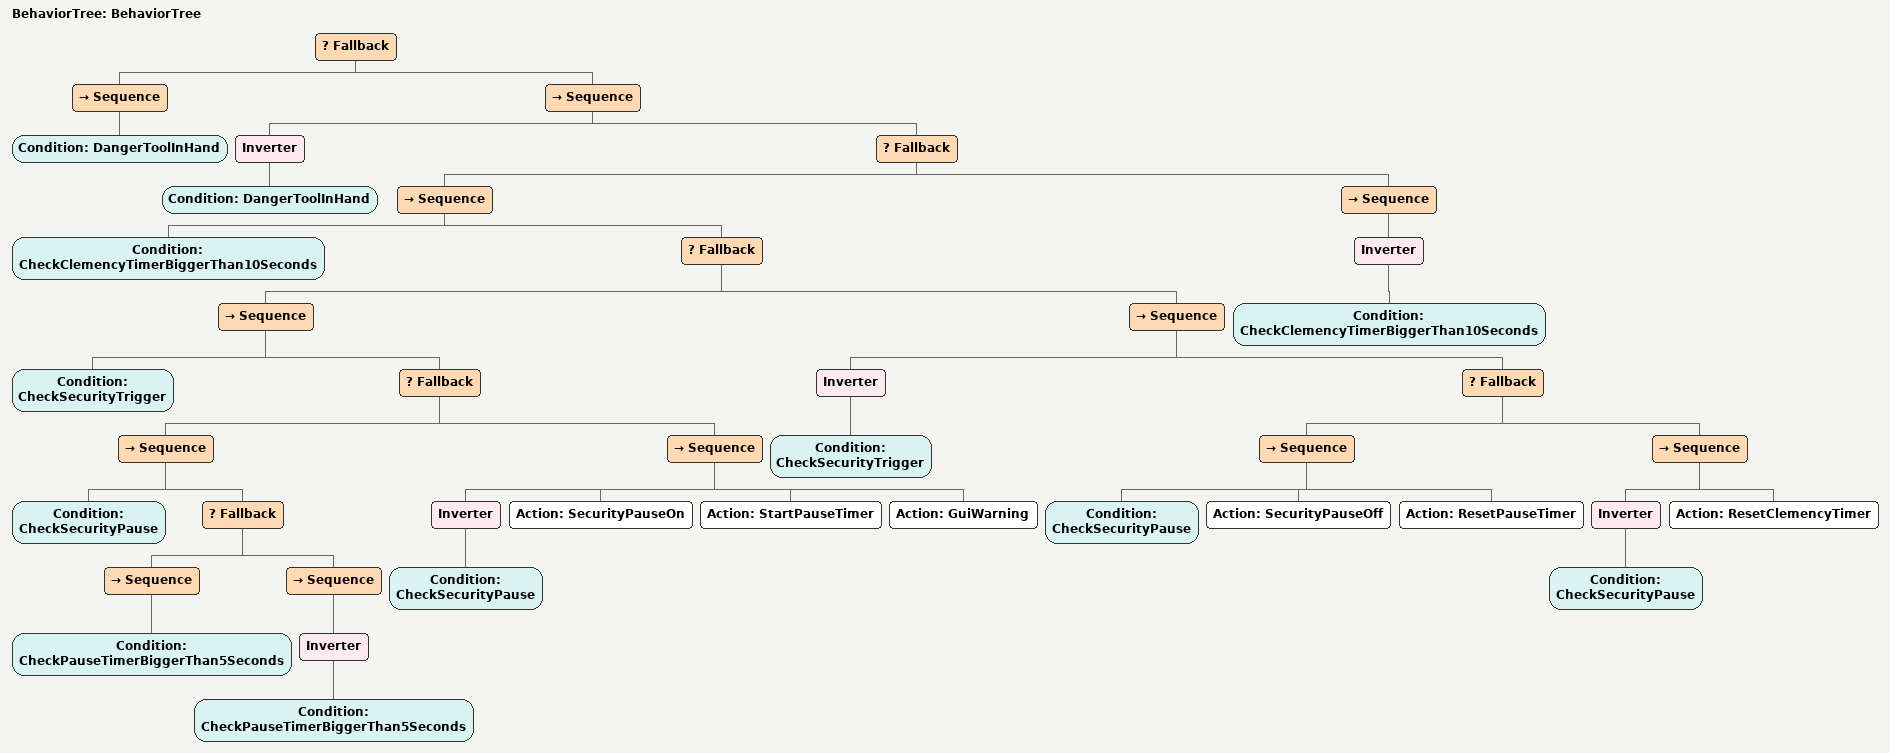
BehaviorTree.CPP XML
<root main_tree_to_execute="BehaviorTree">
    <BehaviorTree ID="BehaviorTree">
        <Fallback>
            <Sequence>
                <Condition ID="DangerToolInHand"/>
            </Sequence>
            <Sequence>
                <Inverter>
                    <Condition ID="DangerToolInHand"/>
                </Inverter>
                <Fallback>
                    <Sequence>
                        <Condition ID="CheckClemencyTimerBiggerThan10Seconds"/>
                        <Fallback>
                            <Sequence>
                                <Condition ID="CheckSecurityTrigger"/>
                                <Fallback>
                                    <Sequence>
                                        <Condition ID="CheckSecurityPause"/>
                                        <Fallback>
                                            <Sequence>
                                                <Condition ID="CheckPauseTimerBiggerThan5Seconds"/>
                                            </Sequence>
                                            <Sequence>
                                                <Inverter>
                                                    <Condition ID="CheckPauseTimerBiggerThan5Seconds"/>
                                                </Inverter>
                                            </Sequence>
                                        </Fallback>
                                    </Sequence>
                                    <Sequence>
                                        <Inverter>
                                            <Condition ID="CheckSecurityPause"/>
                                        </Inverter>
                                        <Action ID="SecurityPauseOn"/>
                                        <Action ID="StartPauseTimer"/>
                                        <Action ID="GuiWarning"/>
                                    </Sequence>
                                </Fallback>
                            </Sequence>
                            <Sequence>
                                <Inverter>
                                    <Condition ID="CheckSecurityTrigger"/>
                                </Inverter>
                                <Fallback>
                                    <Sequence>
                                        <Condition ID="CheckSecurityPause"/>
                                        <Action ID="SecurityPauseOff"/>
                                        <Action ID="ResetPauseTimer"/>
                                    </Sequence>
                                    <Sequence>
                                        <Inverter>
                                            <Condition ID="CheckSecurityPause"/>
                                        </Inverter>
                                        <Action ID="ResetClemencyTimer"/>
                                    </Sequence>
                                </Fallback>
                            </Sequence>
                        </Fallback>
                    </Sequence>
                    <Sequence>
                        <Inverter>
                            <Condition ID="CheckClemencyTimerBiggerThan10Seconds"/>
                        </Inverter>
                    </Sequence>
                </Fallback>
            </Sequence>
        </Fallback>
    </BehaviorTree>
</root>
